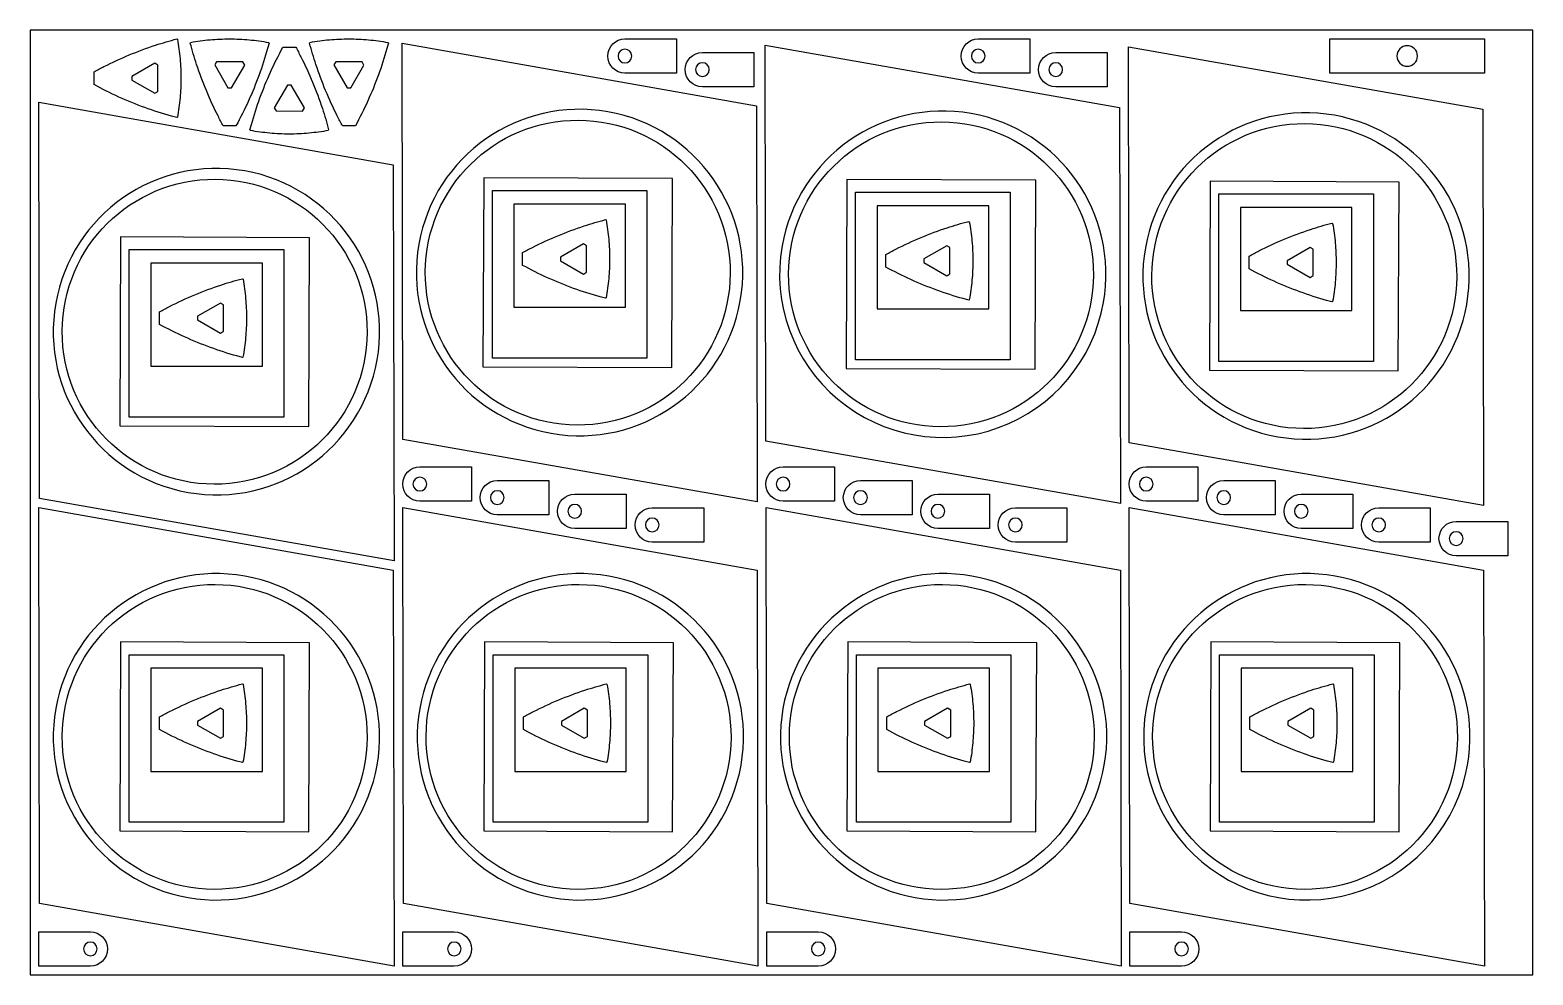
# Model space of a CAD drawing. Header units: metres. Extents: x 0 to 1750, y 0 to 1100.
import ezdxf

# ---------------------------------------------------------------- set-up
doc = ezdxf.new("R2010")
doc.units = ezdxf.units.M

msp = doc.modelspace()

# ---------------------------------------------------------------- linework, layer by layer
for points in [[(0, 0), (1750, 0), (1750, 1100), (0, 1100)], [(1693.6, 1049.8), (1513.6, 1049.8), (1513.6, 1089.7), (1693.6, 1089.7)], [(846.6, 550.7), (434, 623.5), (433.1, 1084.7), (845.8, 1011.9)], [(1269.6, 548.7), (856.9, 621.5), (856, 1082.6), (1268.7, 1009.9)], [(1692.6, 546.7), (1279.9, 619.5), (1279, 1080.6), (1691.7, 1007.9)], [(118.6, 1046), (118.6, 1041.8), (145.3, 1026.4), (148.9, 1028.5), (148.9, 1059.3), (145.3, 1061.4)], [(230.3, 1032.7), (234.5, 1032.7), (249.9, 1059.3), (247.8, 1062.9), (217, 1062.9), (215, 1059.4)], [(369.3, 1032.7), (373.4, 1032.7), (388.8, 1059.3), (386.7, 1062.9), (356, 1062.9), (353.9, 1059.4)], [(304, 1036), (299.8, 1036), (284.4, 1009.3), (286.5, 1005.8), (317.3, 1005.7), (319.4, 1009.3)], [(423.8, 481.9), (11.1, 554.7), (10.2, 1015.9), (422.9, 943.1)], [(748.2, 927.1), (528.3, 928.1), (527.3, 708.1), (747.3, 707.1)], [(718.3, 718.2), (538.3, 718.2), (538.3, 913.2), (718.3, 913.2)], [(1171.2, 925.1), (951.2, 926.1), (950.3, 706.1), (1170.2, 705.1)], [(1141.3, 716.2), (961.3, 716.2), (961.3, 911.2), (1141.3, 911.2)], [(1594.2, 923.1), (1374.2, 924.1), (1373.2, 704.1), (1593.2, 703.1)], [(693.3, 777.5), (693.3, 897.5), (563.3, 897.5), (563.3, 777.5)], [(1116.3, 775.4), (1116.3, 895.4), (986.3, 895.4), (986.3, 775.4)], [(1564.3, 714.2), (1384.3, 714.2), (1384.3, 909.2), (1564.3, 909.2)], [(1539.3, 773.4), (1539.3, 893.4), (1409.3, 893.4), (1409.3, 773.4)], [(325.4, 858.3), (105.4, 859.3), (104.5, 639.3), (324.5, 638.3)], [(295.5, 649.4), (115.5, 649.4), (115.5, 844.4), (295.5, 844.4)], [(617.8, 835.6), (617.8, 831.4), (644.5, 816), (648.1, 818.1), (648.1, 848.9), (644.5, 851)], [(1040.8, 833.6), (1040.8, 829.4), (1067.4, 814), (1071, 816.1), (1071, 846.9), (1067.4, 849)], [(1463.7, 831.5), (1463.7, 827.4), (1490.4, 812), (1494, 814.1), (1494, 844.9), (1490.4, 846.9)], [(270.5, 708.7), (270.5, 828.7), (140.5, 828.7), (140.5, 708.7)], [(195, 766.8), (195, 762.6), (221.6, 747.2), (225.2, 749.3), (225.2, 780.1), (221.6, 782.2)], [(423.8, 10.2), (11.1, 83), (10.2, 544.2), (422.9, 471.4)], [(847.6, 10.2), (434.9, 83), (434, 544.2), (846.7, 471.4)], [(1270.5, 10.2), (857.9, 83), (857, 544.2), (1269.7, 471.4)], [(1693.5, 10.2), (1280.8, 83), (1279.9, 544.2), (1692.6, 471.4)], [(325.4, 386.7), (105.4, 387.6), (104.5, 167.6), (324.5, 166.7)], [(749.2, 386.7), (529.2, 387.6), (528.2, 167.6), (748.2, 166.7)], [(1172.2, 386.7), (952.2, 387.6), (951.2, 167.6), (1171.2, 166.7)], [(1595.1, 386.7), (1375.1, 387.6), (1374.2, 167.6), (1594.2, 166.7)], [(295.5, 177.7), (115.5, 177.7), (115.5, 372.7), (295.5, 372.7)], [(719.3, 177.7), (539.3, 177.7), (539.3, 372.7), (719.3, 372.7)], [(1142.2, 177.7), (962.2, 177.7), (962.2, 372.7), (1142.2, 372.7)], [(1565.2, 177.7), (1385.2, 177.7), (1385.2, 372.7), (1565.2, 372.7)], [(270.5, 237), (270.5, 357), (140.5, 357), (140.5, 237)], [(694.3, 237), (694.3, 357), (564.3, 357), (564.3, 237)], [(1117.2, 237), (1117.2, 357), (987.2, 357), (987.2, 237)], [(1540.2, 237), (1540.2, 357), (1410.2, 357), (1410.2, 237)], [(195, 295.1), (195, 290.9), (221.6, 275.5), (225.2, 277.6), (225.2, 308.4), (221.6, 310.5)], [(618.7, 295.1), (618.7, 290.9), (645.4, 275.5), (649, 277.6), (649, 308.4), (645.4, 310.5)], [(1041.7, 295.1), (1041.7, 290.9), (1068.4, 275.5), (1072, 277.6), (1072, 308.4), (1068.4, 310.5)], [(1464.7, 295.1), (1464.7, 290.9), (1491.3, 275.5), (1494.9, 277.6), (1494.9, 308.4), (1491.3, 310.5)]]:
    msp.add_lwpolyline(points, close=True)
for points in [[(170.9, 1089.7), (171.6, 1089.3, -0.022661), (174.7, 1066.7, -0.022449), (175.7, 1043.9, -0.022417), (174.7, 1021.1, -0.022584), (171.6, 998.5), (170.8, 998.1), (164.6, 999.8, -0.019248), (133.6, 1009.7, -0.019088), (103.5, 1022, -0.019024), (74.5, 1036.5), (74.5, 1051.3, -0.007651), (86, 1057.4, -0.019108), (115.5, 1071, -0.019137), (145.9, 1082.4, -0.015384)], [(186.6, 1084.9), (187, 1085.7, -0.022661), (209.6, 1088.7, -0.022449), (232.4, 1089.7, -0.022417), (255.2, 1088.7, -0.022584), (277.8, 1085.6), (278.3, 1084.9), (276.6, 1078.6, -0.019248), (266.6, 1047.7, -0.019088), (254.4, 1017.6, -0.019024), (239.8, 988.5), (225, 988.5, -0.007651), (218.9, 1000, -0.019108), (205.3, 1029.5, -0.019137), (194, 1060, -0.015384)], [(325.5, 1084.9), (326, 1085.7, -0.022661), (348.6, 1088.7, -0.022449), (371.4, 1089.7, -0.022417), (394.1, 1088.7, -0.022584), (416.7, 1085.6), (417.2, 1084.9), (415.5, 1078.6, -0.019248), (405.6, 1047.7, -0.019088), (393.3, 1017.6, -0.019024), (378.8, 988.5), (363.9, 988.5, -0.007651), (357.8, 1000, -0.019108), (344.2, 1029.5, -0.019137), (332.9, 1060, -0.015384)], [(692.7, 1089.7), (752.7, 1089.7), (752.7, 1049.8), (692.7, 1049.8, -1)], [(1104.1, 1089.7), (1164.1, 1089.7), (1164.1, 1049.8), (1104.1, 1049.8, -1)], [(347.7, 983.8), (347.3, 983, -0.022661), (324.7, 980, -0.022449), (301.9, 978.9, -0.022417), (279.1, 980, -0.022584), (256.5, 983), (256.1, 983.8), (257.8, 990.1, -0.019248), (267.7, 1021, -0.019088), (280, 1051.1, -0.019024), (294.5, 1080.2), (309.3, 1080.2, -0.007651), (315.4, 1068.7, -0.019108), (329, 1039.2, -0.019137), (340.4, 1008.7, -0.015384)], [(692.7, 1077.8, 1), (692.7, 1061.8, 1)], [(782.9, 1073.9), (842.9, 1073.9), (842.9, 1033.9), (782.9, 1033.9, -1)], [(1104.1, 1077.8, 1), (1104.1, 1061.8, 1)], [(1194.3, 1073.9), (1254.3, 1073.9), (1254.3, 1033.9), (1194.3, 1033.9, -1)], [(1615.6, 1069.8, 1), (1591.6, 1069.8, 1)], [(782.9, 1061.9, 1), (782.9, 1045.9, 1)], [(1194.3, 1061.9, 1), (1194.3, 1045.9, 1)], [(827, 784.7, 1), (452.7, 850.7, 1)], [(1249.9, 782.7, 1), (875.7, 848.7, 1)], [(1672.9, 780.7, 1), (1298.7, 846.6, 1)], [(638.5, 995.1, -1), (637, 640.1, -1)], [(1061.5, 993.1, -1), (1060, 638.1, -1)], [(1484.5, 991.1, -1), (1482.9, 636.1, -1)], [(404.1, 715.9, 1), (29.9, 781.9, 1)], [(215.7, 926.3, -1), (214.2, 571.3, -1)], [(670, 879.3), (670.8, 878.9, -0.022661), (673.8, 856.3, -0.022449), (674.9, 833.5, -0.022417), (673.8, 810.7, -0.022584), (670.8, 788.1), (670, 787.7), (663.7, 789.4, -0.019248), (632.8, 799.3, -0.019088), (602.7, 811.6, -0.019024), (573.6, 826.1), (573.6, 840.9, -0.007651), (585.1, 847, -0.019108), (614.6, 860.6, -0.019137), (645.1, 872, -0.015384)], [(1093, 877.3), (1093.7, 876.9, -0.022661), (1096.8, 854.3, -0.022449), (1097.8, 831.5, -0.022417), (1096.8, 808.7, -0.022584), (1093.7, 786.1), (1093, 785.6), (1086.7, 787.3, -0.019248), (1055.7, 797.3, -0.019088), (1025.6, 809.5, -0.019024), (996.6, 824.1), (996.6, 838.9, -0.007651), (1008.1, 845, -0.019108), (1037.6, 858.6, -0.019137), (1068, 869.9, -0.015384)], [(1515.9, 875.3), (1516.7, 874.8, -0.022661), (1519.8, 852.2, -0.022449), (1520.8, 829.5, -0.022417), (1519.8, 806.7, -0.022584), (1516.7, 784.1), (1515.9, 783.6), (1509.6, 785.3, -0.019248), (1478.7, 795.3, -0.019088), (1448.6, 807.5, -0.019024), (1419.5, 822.1), (1419.5, 836.9, -0.007651), (1431, 843, -0.019108), (1460.5, 856.6, -0.019137), (1491, 867.9, -0.015384)], [(247.2, 810.5), (248, 810.1, -0.022661), (251, 787.5, -0.022449), (252, 764.7, -0.022417), (251, 741.9, -0.022584), (247.9, 719.3), (247.2, 718.9), (240.9, 720.6, -0.019248), (210, 730.5, -0.019088), (179.9, 742.8, -0.019024), (150.8, 757.3), (150.8, 772.1, -0.007651), (162.3, 778.2, -0.019108), (191.8, 791.8, -0.019137), (222.3, 803.2, -0.015384)], [(453.9, 591.5), (513.9, 591.5), (513.9, 551.5), (453.9, 551.5, -1)], [(453.9, 579.5, 1), (453.9, 563.5, 1)], [(876.8, 591.5), (936.8, 591.5), (936.8, 551.5), (876.8, 551.5, -1)], [(876.8, 579.5, 1), (876.8, 563.5, 1)], [(1299.8, 591.5), (1359.8, 591.5), (1359.8, 551.5), (1299.8, 551.5, -1)], [(1299.8, 579.5, 1), (1299.8, 563.5, 1)], [(544.1, 575.7), (604.1, 575.7), (604.1, 535.7), (544.1, 535.7, -1)], [(544.1, 563.7, 1), (544.1, 547.7, 1)], [(967, 575.7), (1027, 575.7), (1027, 535.7), (967, 535.7, -1)], [(967, 563.7, 1), (967, 547.7, 1)], [(1390, 575.7), (1450, 575.7), (1450, 535.7), (1390, 535.7, -1)], [(1390, 563.7, 1), (1390, 547.7, 1)], [(634.3, 559.8), (694.3, 559.8), (694.3, 519.8), (634.3, 519.8, -1)], [(634.3, 547.8, 1), (634.3, 531.8, 1)], [(724.5, 543.9), (784.5, 543.9), (784.5, 503.9), (724.5, 503.9, -1)], [(1057.2, 559.8), (1117.2, 559.8), (1117.2, 519.8), (1057.2, 519.8, -1)], [(1057.2, 547.8, 1), (1057.2, 531.8, 1)], [(1147.4, 543.9), (1207.4, 543.9), (1207.4, 503.9), (1147.4, 503.9, -1)], [(1480.2, 559.8), (1540.2, 559.8), (1540.2, 519.8), (1480.2, 519.8, -1)], [(1480.2, 547.8, 1), (1480.2, 531.8, 1)], [(1570.4, 543.9), (1630.4, 543.9), (1630.4, 503.9), (1570.4, 503.9, -1)], [(724.5, 531.9, 1), (724.5, 515.9, 1)], [(1147.4, 531.9, 1), (1147.4, 515.9, 1)], [(1570.4, 531.9, 1), (1570.4, 515.9, 1)], [(1660.6, 528), (1720.6, 528), (1720.6, 488), (1660.6, 488, -1)], [(1660.6, 516, 1), (1660.6, 500, 1)], [(404.1, 244.2, 1), (29.9, 310.2, 1)], [(827.9, 244.2, 1), (453.7, 310.2, 1)], [(1250.9, 244.2, 1), (876.7, 310.2, 1)], [(1673.8, 244.2, 1), (1299.6, 310.2, 1)], [(215.7, 454.6, -1), (214.2, 99.6, -1)], [(639.5, 454.6, -1), (637.9, 99.6, -1)], [(1062.4, 454.6, -1), (1060.9, 99.6, -1)], [(1485.4, 454.6, -1), (1483.9, 99.6, -1)], [(247.2, 338.8), (248, 338.4, -0.022661), (251, 315.8, -0.022449), (252, 293, -0.022417), (251, 270.2, -0.022584), (247.9, 247.6), (247.2, 247.2), (240.9, 248.9, -0.019248), (210, 258.8, -0.019088), (179.9, 271.1, -0.019024), (150.8, 285.6), (150.8, 300.5, -0.007651), (162.3, 306.5, -0.019108), (191.8, 320.2, -0.019137), (222.3, 331.5, -0.015384)], [(671, 338.8), (671.7, 338.4, -0.022661), (674.8, 315.8, -0.022449), (675.8, 293, -0.022417), (674.8, 270.2, -0.022584), (671.7, 247.6), (670.9, 247.2), (664.7, 248.9, -0.019248), (633.7, 258.8, -0.019088), (603.6, 271.1, -0.019024), (574.6, 285.6), (574.6, 300.5, -0.007651), (586.1, 306.5, -0.019108), (615.6, 320.2, -0.019137), (646, 331.5, -0.015384)], [(1093.9, 338.8), (1094.7, 338.4, -0.022661), (1097.8, 315.8, -0.022449), (1098.8, 293, -0.022417), (1097.7, 270.2, -0.022584), (1094.7, 247.6), (1093.9, 247.2), (1087.6, 248.9, -0.019248), (1056.7, 258.8, -0.019088), (1026.6, 271.1, -0.019024), (997.5, 285.6), (997.5, 300.5, -0.007651), (1009, 306.5, -0.019108), (1038.5, 320.2, -0.019137), (1069, 331.5, -0.015384)], [(1516.9, 338.8), (1517.6, 338.4, -0.022661), (1520.7, 315.8, -0.022449), (1521.7, 293, -0.022417), (1520.7, 270.2, -0.022584), (1517.6, 247.6), (1516.9, 247.2), (1510.6, 248.9, -0.019248), (1479.6, 258.8, -0.019088), (1449.6, 271.1, -0.019024), (1420.5, 285.6), (1420.5, 300.5, -0.007651), (1432, 306.5, -0.019108), (1461.5, 320.2, -0.019137), (1491.9, 331.5, -0.015384)], [(70.2, 10.2), (10.2, 10.2), (10.2, 50.2), (70.2, 50.2, -1)], [(70.2, 22.3, 1), (70.2, 38.2, 1)], [(494, 10.2), (434, 10.2), (434, 50.2), (494, 50.2, -1)], [(494, 22.3, 1), (494, 38.2, 1)], [(917.8, 10.2), (857.8, 10.2), (857.8, 50.2), (917.8, 50.2, -1)], [(917.8, 22.3, 1), (917.8, 38.2, 1)], [(1340.8, 10.2), (1280.8, 10.2), (1280.8, 50.2), (1340.8, 50.2, -1)], [(1340.8, 22.3, 1), (1340.8, 38.2, 1)]]:
    msp.add_lwpolyline(points, format="xyb", close=True)

doc.saveas('drawing.dxf')
